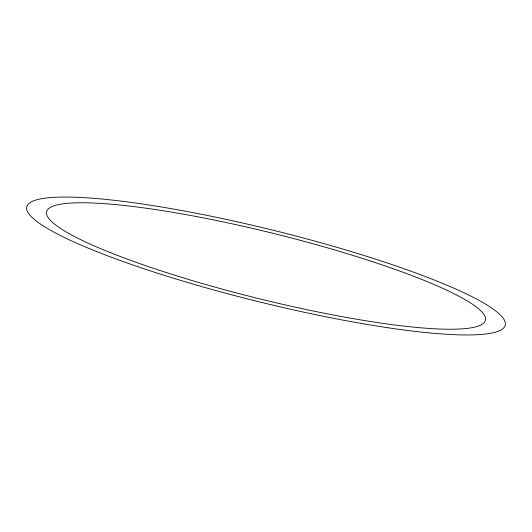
<?xml version="1.0" encoding="UTF-8"?>
<svg xmlns="http://www.w3.org/2000/svg" width="532" height="532" viewBox="0 0 532 532"><rect width="100%" height="100%" fill="white"/><g stroke="black" fill="none" stroke-linecap="round" stroke-linejoin="round"><path stroke-width="0.8" d="M96.438 251.483A246.456 36.429 13.9 0 0 497.141 331.642A246.456 36.429 13.9 0 0 204.421 214.875A246.456 36.429 13.9 0 0 96.438 251.483M110.51 252.687A226 33.403 13.9 0 0 477.955 326.196A226 33.403 13.9 0 0 209.535 219.118A226 33.403 13.9 0 0 110.51 252.687"/></g></svg>
